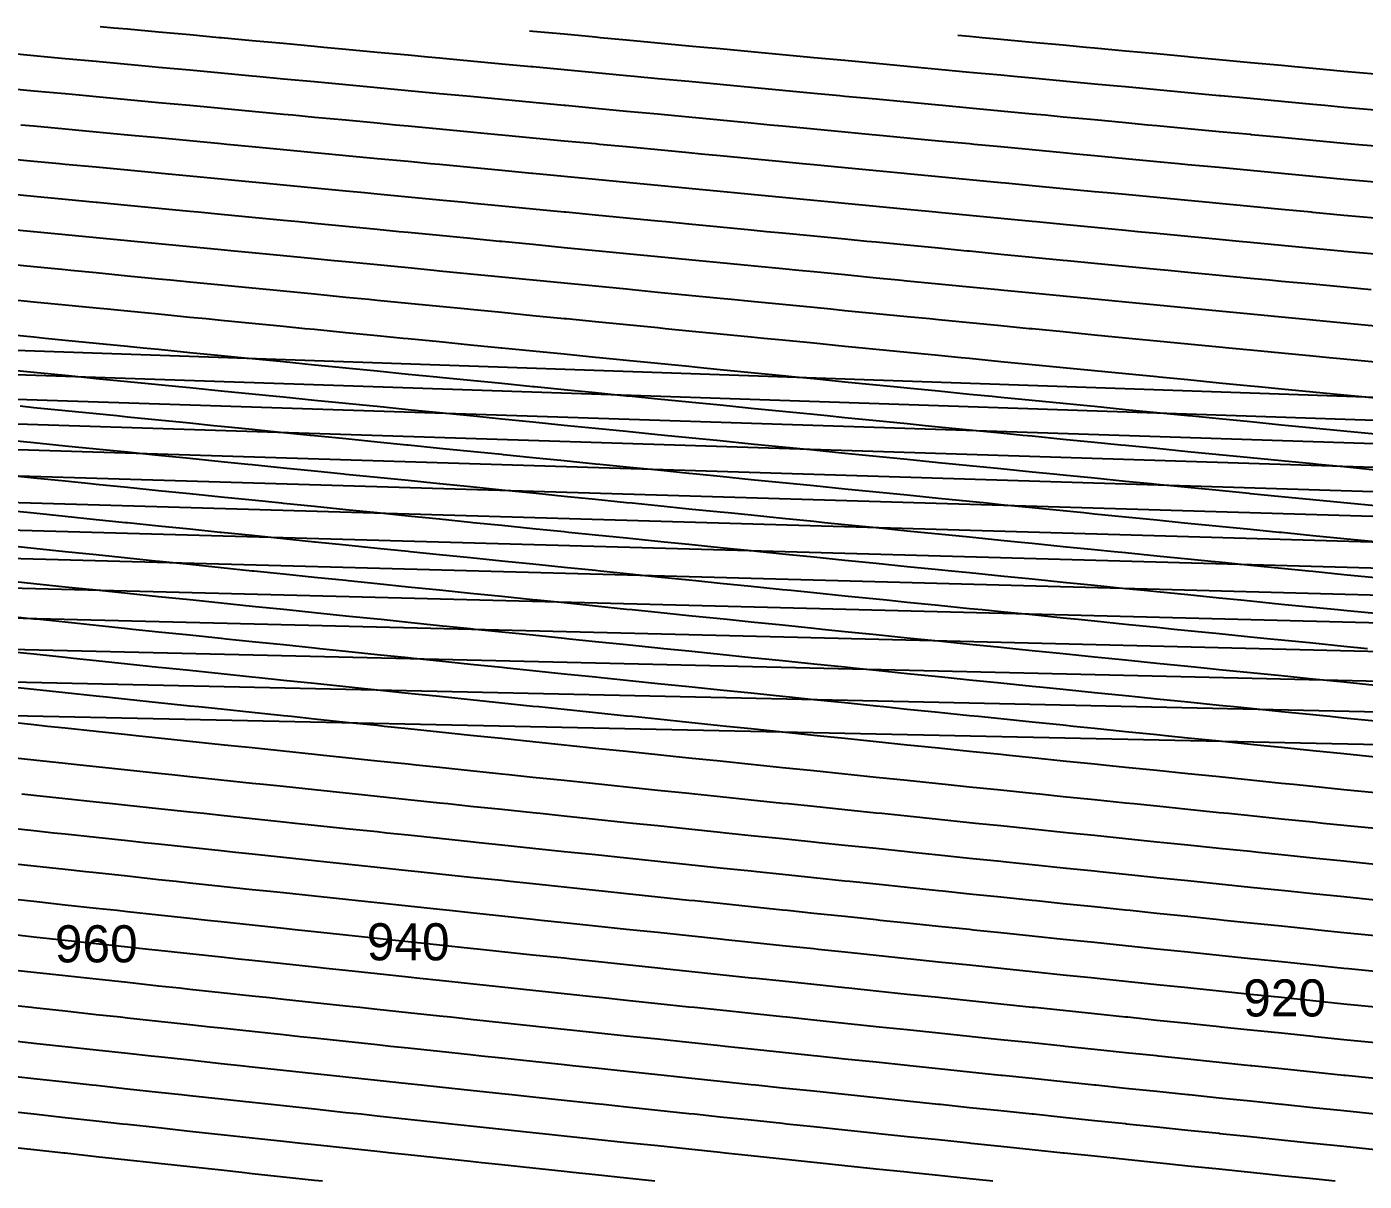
# Model space of a CAD drawing. Header units: metres. Extents: x 3386 to 5486, y 31 to 113.
# Drawn here: x 3526.9 to 3617, y 32.7 to 110.5 of the extents above; entities that cross this region are included whole.
import ezdxf
from ezdxf.enums import TextEntityAlignment as Align

# ---------------------------------------------------------------- set-up
doc = ezdxf.new("R2010")
doc.units = ezdxf.units.M
for name, color, linetype in [('Vs_1000', 7, 'Continuous'), ('Vs_1020', 7, 'Continuous'), ('Vs_1040', 7, 'Continuous'), ('Vs_1060', 7, 'Continuous'), ('Vs_1080', 7, 'Continuous'), ('Vs_400', 7, 'Continuous'), ('Vs_420', 7, 'Continuous'), ('Vs_440', 7, 'Continuous'), ('Vs_460', 7, 'Continuous'), ('Vs_480', 7, 'Continuous'), ('Vs_500', 7, 'Continuous'), ('Vs_520', 7, 'Continuous'), ('Vs_540', 7, 'Continuous'), ('Vs_560', 7, 'Continuous'), ('Vs_580', 7, 'Continuous'), ('Vs_600', 7, 'Continuous'), ('Vs_620', 7, 'Continuous'), ('Vs_640', 7, 'Continuous'), ('Vs_660', 7, 'Continuous'), ('Vs_680', 7, 'Continuous'), ('Vs_700', 7, 'Continuous'), ('Vs_720', 7, 'Continuous'), ('Vs_740', 7, 'Continuous'), ('Vs_760', 7, 'Continuous'), ('Vs_780', 7, 'Continuous'), ('Vs_800', 7, 'Continuous'), ('Vs_820', 7, 'Continuous'), ('Vs_840', 7, 'Continuous'), ('Vs_860', 7, 'Continuous'), ('Vs_880', 7, 'Continuous'), ('Vs_900', 7, 'Continuous'), ('Vs_920', 7, 'Continuous'), ('Vs_940', 7, 'Continuous'), ('Vs_960', 7, 'Continuous'), ('Vs_980', 7, 'Continuous')]:
    doc.layers.add(name, color=color, linetype=linetype)

msp = doc.modelspace()

# ---------------------------------------------------------------- linework, layer by layer
at = {"layer": 'Vs_1000'}
msp.add_lwpolyline([(3617.721, 34.837), (3615.62, 35.054), (3613.567, 35.266), (3613.519, 35.271), (3611.418, 35.489), (3609.317, 35.706), (3607.259, 35.92), (3607.216, 35.924), (3605.115, 36.142), (3603.013, 36.36), (3600.969, 36.573), (3600.912, 36.579), (3598.811, 36.797), (3596.71, 37.016), (3594.698, 37.226), (3594.609, 37.235), (3592.508, 37.455), (3590.407, 37.674), (3588.448, 37.879), (3588.306, 37.894), (3586.205, 38.114), (3584.104, 38.335), (3582.217, 38.533), (3582.002, 38.555), (3579.901, 38.776), (3577.8, 38.997), (3576.008, 39.186), (3575.699, 39.219), (3573.598, 39.44), (3571.497, 39.662), (3569.821, 39.839), (3569.396, 39.884), (3567.295, 40.107), (3565.194, 40.329), (3563.656, 40.492), (3563.092, 40.552), (3560.991, 40.776), (3558.89, 40.999), (3557.515, 41.146), (3556.789, 41.223), (3554.688, 41.447), (3552.587, 41.672), (3551.399, 41.799), (3550.486, 41.897), (3548.385, 42.122), (3546.284, 42.347), (3545.308, 42.452), (3544.183, 42.573), (3542.081, 42.799), (3539.98, 43.026), (3539.244, 43.106), (3537.879, 43.253), (3535.778, 43.48), (3533.677, 43.708), (3533.21, 43.759), (3531.576, 43.936), (3529.475, 44.165), (3527.374, 44.394), (3527.206, 44.412), (3525.273, 44.623)], dxfattribs=at)
at = {"layer": 'Vs_1020'}
msp.add_lwpolyline([(3615.028, 32.719), (3613.519, 32.875), (3611.418, 33.092), (3609.347, 33.307), (3609.317, 33.31), (3607.216, 33.527), (3605.115, 33.745), (3603.049, 33.96), (3603.013, 33.964), (3600.912, 34.182), (3598.811, 34.401), (3596.773, 34.613), (3596.71, 34.62), (3594.609, 34.839), (3592.508, 35.058), (3590.517, 35.266), (3590.407, 35.278), (3588.306, 35.498), (3586.205, 35.718), (3584.282, 35.92), (3584.104, 35.938), (3582.002, 36.159), (3579.901, 36.38), (3578.07, 36.573), (3577.8, 36.601), (3575.699, 36.823), (3573.598, 37.045), (3571.88, 37.226), (3571.497, 37.267), (3569.396, 37.489), (3567.295, 37.712), (3565.714, 37.879), (3565.194, 37.935), (3563.092, 38.158), (3560.991, 38.381), (3559.572, 38.533), (3558.89, 38.605), (3556.789, 38.829), (3554.688, 39.054), (3553.455, 39.186), (3552.587, 39.279), (3550.486, 39.504), (3548.385, 39.729), (3547.364, 39.839), (3546.284, 39.955), (3544.183, 40.182), (3542.081, 40.408), (3541.301, 40.492), (3539.98, 40.635), (3537.879, 40.863), (3535.778, 41.09), (3535.268, 41.146), (3533.677, 41.318), (3531.576, 41.547), (3529.475, 41.776), (3529.265, 41.799), (3527.374, 42.006), (3525.273, 42.236)], dxfattribs=at)
at = {"layer": 'Vs_1040'}
msp.add_lwpolyline([(3591.963, 32.719), (3590.407, 32.882), (3588.306, 33.102), (3586.351, 33.307), (3586.205, 33.322), (3584.104, 33.542), (3582.002, 33.763), (3580.133, 33.96), (3579.901, 33.984), (3577.8, 34.206), (3575.699, 34.427), (3573.939, 34.613), (3573.598, 34.649), (3571.497, 34.871), (3569.396, 35.094), (3567.769, 35.266), (3567.295, 35.317), (3565.194, 35.54), (3563.092, 35.763), (3561.623, 35.92), (3560.991, 35.987), (3558.89, 36.211), (3556.789, 36.435), (3555.504, 36.573), (3554.688, 36.66), (3552.587, 36.885), (3550.486, 37.111), (3549.411, 37.226), (3548.385, 37.336), (3546.284, 37.563), (3544.183, 37.789), (3543.347, 37.879), (3542.081, 38.016), (3539.98, 38.243), (3537.879, 38.471), (3537.313, 38.533), (3535.778, 38.699), (3533.677, 38.928), (3531.576, 39.157), (3531.31, 39.186), (3529.475, 39.386), (3527.374, 39.616), (3525.34, 39.839)], dxfattribs=at)
at = {"layer": 'Vs_1060'}
msp.add_lwpolyline([(3569.202, 32.719), (3567.295, 32.921), (3565.194, 33.145), (3563.672, 33.307), (3563.092, 33.368), (3560.991, 33.592), (3558.89, 33.816), (3557.548, 33.96), (3556.789, 34.041), (3554.688, 34.266), (3552.587, 34.491), (3551.452, 34.613), (3550.486, 34.717), (3548.385, 34.943), (3546.284, 35.169), (3545.384, 35.266), (3544.183, 35.396), (3542.081, 35.623), (3539.98, 35.851), (3539.346, 35.92), (3537.879, 36.079), (3535.778, 36.307), (3533.677, 36.536), (3533.341, 36.573), (3531.576, 36.765), (3529.475, 36.995), (3527.374, 37.226), (3527.368, 37.226), (3525.273, 37.456)], dxfattribs=at)
at = {"layer": 'Vs_1080'}
msp.add_lwpolyline([(3546.804, 32.719), (3546.284, 32.775), (3544.183, 33.002), (3542.081, 33.229), (3541.371, 33.307), (3539.98, 33.457), (3537.879, 33.686), (3535.778, 33.914), (3535.36, 33.96), (3533.677, 34.143), (3531.576, 34.373), (3529.475, 34.603), (3529.383, 34.613), (3527.374, 34.834), (3525.273, 35.065)], dxfattribs=at)
at = {"layer": 'Vs_400'}
msp.add_lwpolyline([(3617.721, 107.278), (3615.62, 107.472), (3613.519, 107.666), (3612.304, 107.779), (3611.418, 107.861), (3609.317, 108.056), (3607.216, 108.251), (3605.265, 108.432), (3605.115, 108.446), (3603.013, 108.642), (3600.912, 108.837), (3598.811, 109.033), (3598.251, 109.085), (3596.71, 109.229), (3594.609, 109.425), (3592.508, 109.621), (3591.25, 109.739), (3590.407, 109.817), (3589.62, 109.891)], dxfattribs=at)
at = {"layer": 'Vs_420'}
msp.add_lwpolyline([(3617.721, 104.852), (3615.62, 105.046), (3614.335, 105.166), (3613.519, 105.242), (3611.418, 105.437), (3609.317, 105.633), (3607.324, 105.819), (3607.216, 105.829), (3605.115, 106.026), (3603.013, 106.222), (3600.912, 106.419), (3600.343, 106.472), (3598.811, 106.616), (3596.71, 106.813), (3594.609, 107.01), (3593.38, 107.126), (3592.508, 107.207), (3590.407, 107.405), (3588.306, 107.602), (3586.425, 107.779), (3586.205, 107.8), (3584.104, 107.997), (3582.002, 108.194), (3579.901, 108.392), (3579.469, 108.432), (3577.8, 108.589), (3575.699, 108.786), (3573.598, 108.983), (3572.506, 109.085), (3571.497, 109.18), (3569.396, 109.377), (3567.295, 109.573), (3565.527, 109.739), (3565.194, 109.77), (3563.092, 109.966), (3560.991, 110.162), (3560.765, 110.183)], dxfattribs=at)
at = {"layer": 'Vs_440'}
msp.add_lwpolyline([(3617.721, 102.425), (3616.355, 102.553), (3615.62, 102.621), (3613.519, 102.818), (3611.418, 103.014), (3609.37, 103.206), (3609.317, 103.211), (3607.216, 103.408), (3605.115, 103.606), (3603.013, 103.803), (3602.42, 103.859), (3600.912, 104.001), (3598.811, 104.199), (3596.71, 104.398), (3595.492, 104.513), (3594.609, 104.596), (3592.508, 104.794), (3590.407, 104.993), (3588.576, 105.166), (3588.306, 105.191), (3586.205, 105.39), (3584.104, 105.588), (3582.002, 105.787), (3581.663, 105.819), (3579.901, 105.986), (3577.8, 106.184), (3575.699, 106.382), (3574.746, 106.472), (3573.598, 106.581), (3571.497, 106.779), (3569.396, 106.977), (3567.818, 107.126), (3567.295, 107.175), (3565.194, 107.373), (3563.092, 107.57), (3560.991, 107.768), (3560.872, 107.779), (3558.89, 107.965), (3556.789, 108.162), (3554.688, 108.359), (3553.901, 108.432), (3552.587, 108.555), (3550.486, 108.751), (3548.385, 108.947), (3546.899, 109.085), (3546.284, 109.143), (3544.183, 109.338), (3542.081, 109.533), (3539.98, 109.727), (3539.856, 109.739), (3537.879, 109.921), (3535.778, 110.115), (3533.677, 110.308), (3532.765, 110.392), (3531.846, 110.476)], dxfattribs=at)
at = {"layer": 'Vs_460'}
msp.add_lwpolyline([(3617.721, 100), (3615.62, 100.197), (3613.519, 100.394), (3611.418, 100.592), (3611.404, 100.593), (3609.317, 100.79), (3607.216, 100.988), (3605.115, 101.186), (3604.483, 101.246), (3603.013, 101.385), (3600.912, 101.584), (3598.811, 101.783), (3597.588, 101.899), (3596.71, 101.983), (3594.609, 102.182), (3592.508, 102.382), (3590.708, 102.553), (3590.407, 102.581), (3588.306, 102.781), (3586.205, 102.981), (3584.104, 103.181), (3583.836, 103.206), (3582.002, 103.38), (3579.901, 103.58), (3577.8, 103.78), (3576.963, 103.859), (3575.699, 103.979), (3573.598, 104.179), (3571.497, 104.378), (3570.082, 104.513), (3569.396, 104.578), (3567.295, 104.777), (3565.194, 104.976), (3563.188, 105.166), (3563.092, 105.175), (3560.991, 105.374), (3558.89, 105.572), (3556.789, 105.771), (3556.275, 105.819), (3554.688, 105.969), (3552.587, 106.167), (3550.486, 106.364), (3549.334, 106.472), (3548.385, 106.562), (3546.284, 106.759), (3544.183, 106.955), (3542.361, 107.126), (3542.081, 107.152), (3539.98, 107.348), (3537.879, 107.543), (3535.778, 107.739), (3535.346, 107.779), (3533.677, 107.934), (3531.576, 108.128), (3529.475, 108.322), (3528.281, 108.432), (3527.374, 108.516), (3525.273, 108.709)], dxfattribs=at)
at = {"layer": 'Vs_480'}
msp.add_lwpolyline([(3617.721, 97.575), (3615.62, 97.773), (3613.519, 97.971), (3613.428, 97.98), (3611.418, 98.17), (3609.317, 98.369), (3607.216, 98.568), (3606.533, 98.633), (3605.115, 98.768), (3603.013, 98.968), (3600.912, 99.168), (3599.668, 99.286), (3598.811, 99.368), (3596.71, 99.569), (3594.609, 99.769), (3592.823, 99.94), (3592.508, 99.97), (3590.407, 100.171), (3588.306, 100.371), (3586.205, 100.572), (3585.988, 100.593), (3584.104, 100.773), (3582.002, 100.974), (3579.901, 101.175), (3579.156, 101.246), (3577.8, 101.376), (3575.699, 101.577), (3573.598, 101.778), (3572.321, 101.899), (3571.497, 101.978), (3569.396, 102.179), (3567.295, 102.379), (3565.476, 102.553), (3565.194, 102.58), (3563.092, 102.78), (3560.991, 102.98), (3558.89, 103.18), (3558.615, 103.206), (3556.789, 103.38), (3554.688, 103.579), (3552.587, 103.778), (3551.733, 103.859), (3550.486, 103.977), (3548.385, 104.176), (3546.284, 104.375), (3544.823, 104.513), (3544.183, 104.573), (3542.081, 104.771), (3539.98, 104.969), (3537.879, 105.166), (3537.879, 105.166), (3535.778, 105.363), (3533.677, 105.559), (3531.576, 105.755), (3530.893, 105.819), (3529.475, 105.951), (3527.374, 106.146), (3525.273, 106.341)], dxfattribs=at)
at = {"layer": 'Vs_500'}
msp.add_lwpolyline([(3617.721, 95.151), (3615.62, 95.35), (3615.441, 95.367), (3613.519, 95.549), (3611.418, 95.749), (3609.317, 95.949), (3608.57, 96.02), (3607.216, 96.149), (3605.115, 96.35), (3603.013, 96.551), (3601.734, 96.673), (3600.912, 96.752), (3598.811, 96.953), (3596.71, 97.155), (3594.921, 97.327), (3594.609, 97.357), (3592.508, 97.558), (3590.407, 97.76), (3588.306, 97.962), (3588.122, 97.98), (3586.205, 98.164), (3584.104, 98.366), (3582.002, 98.568), (3581.329, 98.633), (3579.901, 98.77), (3577.8, 98.973), (3575.699, 99.175), (3574.536, 99.286), (3573.598, 99.377), (3571.497, 99.578), (3569.396, 99.78), (3567.736, 99.94), (3567.295, 99.982), (3565.194, 100.184), (3563.092, 100.385), (3560.991, 100.587), (3560.925, 100.593), (3558.89, 100.788), (3556.789, 100.989), (3554.688, 101.19), (3554.097, 101.246), (3552.587, 101.39), (3550.486, 101.591), (3548.385, 101.791), (3547.247, 101.899), (3546.284, 101.991), (3544.183, 102.191), (3542.081, 102.39), (3540.368, 102.553), (3539.98, 102.59), (3537.879, 102.788), (3535.778, 102.987), (3533.677, 103.185), (3533.455, 103.206), (3531.576, 103.383), (3529.475, 103.58), (3527.374, 103.777), (3526.499, 103.859)], dxfattribs=at)
at = {"layer": 'Vs_520'}
msp.add_lwpolyline([(3617.444, 92.754), (3615.62, 92.927), (3613.519, 93.128), (3611.418, 93.328), (3610.596, 93.407), (3609.317, 93.53), (3607.216, 93.731), (3605.115, 93.933), (3603.787, 94.06), (3603.013, 94.135), (3600.912, 94.337), (3598.811, 94.539), (3597.004, 94.714), (3596.71, 94.742), (3594.609, 94.945), (3592.508, 95.148), (3590.407, 95.351), (3590.238, 95.367), (3588.306, 95.554), (3586.205, 95.757), (3584.104, 95.96), (3583.481, 96.02), (3582.002, 96.163), (3579.901, 96.366), (3577.8, 96.57), (3576.728, 96.673), (3575.699, 96.773), (3573.598, 96.976), (3571.497, 97.179), (3569.971, 97.327), (3569.396, 97.382), (3567.295, 97.585), (3565.194, 97.788), (3563.206, 97.98), (3563.092, 97.991), (3560.991, 98.194), (3558.89, 98.396), (3556.789, 98.599), (3556.429, 98.633), (3554.688, 98.801), (3552.587, 99.003), (3550.486, 99.205), (3549.634, 99.286), (3548.385, 99.406), (3546.284, 99.608), (3544.183, 99.809), (3542.816, 99.94), (3542.081, 100.01), (3539.98, 100.211), (3537.879, 100.411), (3535.97, 100.593), (3535.778, 100.611), (3533.677, 100.811), (3531.576, 101.01), (3529.475, 101.21), (3529.088, 101.246), (3527.374, 101.408), (3525.273, 101.607)], dxfattribs=at)
at = {"layer": 'Vs_540'}
msp.add_lwpolyline([(3617.721, 90.304), (3615.62, 90.505), (3613.519, 90.707), (3612.612, 90.794), (3611.418, 90.909), (3609.317, 91.111), (3607.216, 91.313), (3605.827, 91.447), (3605.115, 91.516), (3603.013, 91.719), (3600.912, 91.922), (3599.073, 92.101), (3598.811, 92.126), (3596.71, 92.329), (3594.609, 92.533), (3592.508, 92.737), (3592.338, 92.754), (3590.407, 92.941), (3588.306, 93.145), (3586.205, 93.35), (3585.615, 93.407), (3584.104, 93.554), (3582.002, 93.758), (3579.901, 93.963), (3578.899, 94.06), (3577.8, 94.167), (3575.699, 94.371), (3573.598, 94.576), (3572.182, 94.714), (3571.497, 94.78), (3569.396, 94.984), (3567.295, 95.189), (3565.461, 95.367), (3565.194, 95.393), (3563.092, 95.597), (3560.991, 95.801), (3558.89, 96.005), (3558.731, 96.02), (3556.789, 96.208), (3554.688, 96.412), (3552.587, 96.615), (3551.987, 96.673), (3550.486, 96.819), (3548.385, 97.022), (3546.284, 97.224), (3545.225, 97.327), (3544.183, 97.427), (3542.081, 97.63), (3539.98, 97.832), (3538.44, 97.98), (3537.879, 98.034), (3535.778, 98.236), (3533.677, 98.437), (3531.627, 98.633), (3531.576, 98.638), (3529.475, 98.839), (3527.374, 99.039), (3525.273, 99.24)], dxfattribs=at)
at = {"layer": 'Vs_560'}
msp.add_lwpolyline([(3617.721, 87.882), (3615.62, 88.084), (3614.616, 88.181), (3613.519, 88.287), (3611.418, 88.489), (3609.317, 88.693), (3607.856, 88.834), (3607.216, 88.896), (3605.115, 89.1), (3603.013, 89.304), (3601.128, 89.487), (3600.912, 89.508), (3598.811, 89.713), (3596.71, 89.918), (3594.609, 90.122), (3594.422, 90.141), (3592.508, 90.328), (3590.407, 90.533), (3588.306, 90.738), (3587.732, 90.794), (3586.205, 90.943), (3584.104, 91.149), (3582.002, 91.354), (3581.05, 91.447), (3579.901, 91.56), (3577.8, 91.765), (3575.699, 91.971), (3574.371, 92.101), (3573.598, 92.176), (3571.497, 92.382), (3569.396, 92.587), (3567.69, 92.754), (3567.295, 92.792), (3565.194, 92.998), (3563.092, 93.203), (3561.003, 93.407), (3560.991, 93.408), (3558.89, 93.613), (3556.789, 93.818), (3554.688, 94.023), (3554.307, 94.06), (3552.587, 94.228), (3550.486, 94.433), (3548.385, 94.637), (3547.598, 94.714), (3546.284, 94.841), (3544.183, 95.045), (3542.081, 95.249), (3540.87, 95.367), (3539.98, 95.453), (3537.879, 95.657), (3535.778, 95.86), (3534.119, 96.02), (3533.677, 96.063), (3531.576, 96.266), (3529.475, 96.468), (3527.374, 96.67), (3527.342, 96.673), (3525.273, 96.872)], dxfattribs=at)
at = {"layer": 'Vs_580'}
msp.add_lwpolyline([(3617.721, 85.461), (3616.611, 85.568), (3615.62, 85.664), (3613.519, 85.867), (3611.418, 86.071), (3609.874, 86.221), (3609.317, 86.275), (3607.216, 86.48), (3605.115, 86.685), (3603.171, 86.874), (3603.013, 86.89), (3600.912, 87.095), (3598.811, 87.301), (3596.71, 87.506), (3596.493, 87.528), (3594.609, 87.712), (3592.508, 87.918), (3590.407, 88.125), (3589.833, 88.181), (3588.306, 88.331), (3586.205, 88.537), (3584.104, 88.744), (3583.183, 88.834), (3582.002, 88.95), (3579.901, 89.157), (3577.8, 89.363), (3576.539, 89.487), (3575.699, 89.57), (3573.598, 89.777), (3571.497, 89.983), (3569.896, 90.141), (3569.396, 90.19), (3567.295, 90.396), (3565.194, 90.603), (3563.25, 90.794), (3563.092, 90.809), (3560.991, 91.016), (3558.89, 91.222), (3556.789, 91.428), (3556.598, 91.447), (3554.688, 91.635), (3552.587, 91.841), (3550.486, 92.047), (3549.936, 92.101), (3548.385, 92.252), (3546.284, 92.458), (3544.183, 92.664), (3543.261, 92.754), (3542.081, 92.869), (3539.98, 93.074), (3537.879, 93.279), (3536.568, 93.407), (3535.778, 93.484), (3533.677, 93.689), (3531.576, 93.893), (3529.854, 94.06), (3529.475, 94.097), (3527.374, 94.301), (3525.273, 94.505)], dxfattribs=at)
at = {"layer": 'Vs_600'}
msp.add_lwpolyline([(3617.721, 83.04), (3615.62, 83.244), (3613.519, 83.448), (3611.881, 83.608), (3611.418, 83.653), (3609.317, 83.858), (3607.216, 84.064), (3605.202, 84.261), (3605.115, 84.27), (3603.013, 84.476), (3600.912, 84.682), (3598.811, 84.889), (3598.551, 84.915), (3596.71, 85.096), (3594.609, 85.303), (3592.508, 85.51), (3591.918, 85.568), (3590.407, 85.717), (3588.306, 85.924), (3586.205, 86.132), (3585.299, 86.221), (3584.104, 86.339), (3582.002, 86.547), (3579.901, 86.754), (3578.687, 86.874), (3577.8, 86.962), (3575.699, 87.17), (3573.598, 87.377), (3572.079, 87.528), (3571.497, 87.585), (3569.396, 87.793), (3567.295, 88.001), (3565.472, 88.181), (3565.194, 88.208), (3563.092, 88.416), (3560.991, 88.624), (3558.89, 88.831), (3558.861, 88.834), (3556.789, 89.039), (3554.688, 89.246), (3552.587, 89.454), (3552.243, 89.487), (3550.486, 89.661), (3548.385, 89.868), (3546.284, 90.075), (3545.616, 90.141), (3544.183, 90.282), (3542.081, 90.489), (3539.98, 90.695), (3538.977, 90.794), (3537.879, 90.902), (3535.778, 91.108), (3533.677, 91.314), (3532.321, 91.447), (3531.576, 91.52), (3529.475, 91.726), (3527.374, 91.932), (3525.645, 92.101)], dxfattribs=at)
at = {"layer": 'Vs_620'}
msp.add_lwpolyline([(3617.721, 80.619), (3615.62, 80.825), (3613.879, 80.995), (3613.519, 81.03), (3611.418, 81.236), (3609.317, 81.442), (3607.223, 81.648), (3607.216, 81.649), (3605.115, 81.856), (3603.013, 82.063), (3600.912, 82.27), (3600.597, 82.302), (3598.811, 82.478), (3596.71, 82.686), (3594.609, 82.894), (3593.991, 82.955), (3592.508, 83.102), (3590.407, 83.31), (3588.306, 83.518), (3587.4, 83.608), (3586.205, 83.727), (3584.104, 83.935), (3582.002, 84.144), (3580.818, 84.261), (3579.901, 84.352), (3577.8, 84.561), (3575.699, 84.77), (3574.243, 84.915), (3573.598, 84.979), (3571.497, 85.187), (3569.396, 85.396), (3567.67, 85.568), (3567.295, 85.605), (3565.194, 85.814), (3563.092, 86.023), (3561.097, 86.221), (3560.991, 86.232), (3558.89, 86.44), (3556.789, 86.649), (3554.688, 86.858), (3554.521, 86.874), (3552.587, 87.066), (3550.486, 87.275), (3548.385, 87.483), (3547.939, 87.528), (3546.284, 87.692), (3544.183, 87.9), (3542.081, 88.108), (3541.347, 88.181), (3539.98, 88.316), (3537.879, 88.524), (3535.778, 88.732), (3534.745, 88.834), (3533.677, 88.94), (3531.576, 89.147), (3529.475, 89.355), (3528.128, 89.487), (3527.374, 89.562), (3525.273, 89.769)], dxfattribs=at)
at = {"layer": 'Vs_640'}
msp.add_lwpolyline([(3617.721, 78.2), (3615.868, 78.382), (3615.62, 78.406), (3613.519, 78.613), (3611.418, 78.82), (3609.317, 79.027), (3609.235, 79.035), (3607.216, 79.235), (3605.115, 79.442), (3603.013, 79.651), (3602.631, 79.688), (3600.912, 79.859), (3598.811, 80.067), (3596.71, 80.276), (3596.05, 80.342), (3594.609, 80.485), (3592.508, 80.694), (3590.407, 80.903), (3589.486, 80.995), (3588.306, 81.113), (3586.205, 81.322), (3584.104, 81.531), (3582.933, 81.648), (3582.002, 81.741), (3579.901, 81.951), (3577.8, 82.16), (3576.388, 82.302), (3575.699, 82.37), (3573.598, 82.58), (3571.497, 82.79), (3569.848, 82.955), (3569.396, 83), (3567.295, 83.21), (3565.194, 83.42), (3563.31, 83.608), (3563.092, 83.63), (3560.991, 83.84), (3558.89, 84.05), (3556.789, 84.26), (3556.771, 84.261), (3554.688, 84.469), (3552.587, 84.679), (3550.486, 84.889), (3550.23, 84.915), (3548.385, 85.099), (3546.284, 85.308), (3544.183, 85.518), (3543.683, 85.568), (3542.081, 85.728), (3539.98, 85.937), (3537.879, 86.146), (3537.129, 86.221), (3535.778, 86.356), (3533.677, 86.565), (3531.576, 86.774), (3530.565, 86.874), (3529.475, 86.983), (3527.374, 87.192), (3525.273, 87.4)], dxfattribs=at)
at = {"layer": 'Vs_660'}
msp.add_lwpolyline([(3617.721, 75.781), (3615.62, 75.989), (3613.519, 76.196), (3611.418, 76.404), (3611.237, 76.422), (3609.317, 76.612), (3607.216, 76.821), (3605.115, 77.03), (3604.656, 77.075), (3603.013, 77.239), (3600.912, 77.448), (3598.811, 77.658), (3598.099, 77.729), (3596.71, 77.867), (3594.609, 78.077), (3592.508, 78.287), (3591.559, 78.382), (3590.407, 78.497), (3588.306, 78.707), (3586.205, 78.918), (3585.033, 79.035), (3584.104, 79.128), (3582.002, 79.339), (3579.901, 79.549), (3578.516, 79.688), (3577.8, 79.76), (3575.699, 79.971), (3573.598, 80.182), (3572.006, 80.342), (3571.497, 80.393), (3569.396, 80.604), (3567.295, 80.815), (3565.5, 80.995), (3565.194, 81.026), (3563.092, 81.237), (3560.991, 81.448), (3558.996, 81.648), (3558.89, 81.659), (3556.789, 81.87), (3554.688, 82.081), (3552.587, 82.292), (3552.492, 82.302), (3550.486, 82.503), (3548.385, 82.714), (3546.284, 82.925), (3545.987, 82.955), (3544.183, 83.136), (3542.081, 83.347), (3539.98, 83.558), (3539.477, 83.608), (3537.879, 83.768), (3535.778, 83.979), (3533.677, 84.19), (3532.962, 84.261), (3531.576, 84.4), (3529.475, 84.611), (3527.374, 84.821), (3526.439, 84.915)], dxfattribs=at)
at = {"layer": 'Vs_680'}
msp.add_lwpolyline([(3617.721, 73.364), (3615.62, 73.572), (3613.519, 73.78), (3613.231, 73.809), (3611.418, 73.989), (3609.317, 74.199), (3607.216, 74.408), (3606.673, 74.462), (3605.115, 74.618), (3603.013, 74.828), (3600.912, 75.038), (3600.137, 75.116), (3598.811, 75.248), (3596.71, 75.459), (3594.609, 75.67), (3593.621, 75.769), (3592.508, 75.881), (3590.407, 76.092), (3588.306, 76.303), (3587.119, 76.422), (3586.205, 76.514), (3584.104, 76.725), (3582.002, 76.937), (3580.628, 77.075), (3579.901, 77.149), (3577.8, 77.36), (3575.699, 77.572), (3574.146, 77.729), (3573.598, 77.784), (3571.497, 77.996), (3569.396, 78.208), (3567.67, 78.382), (3567.295, 78.42), (3565.194, 78.632), (3563.092, 78.844), (3561.198, 79.035), (3560.991, 79.056), (3558.89, 79.268), (3556.789, 79.48), (3554.729, 79.688), (3554.688, 79.693), (3552.587, 79.905), (3550.486, 80.117), (3548.385, 80.329), (3548.26, 80.342), (3546.284, 80.541), (3544.183, 80.753), (3542.081, 80.966), (3541.791, 80.995), (3539.98, 81.178), (3537.879, 81.39), (3535.778, 81.602), (3535.319, 81.648), (3533.677, 81.814), (3531.576, 82.026), (3529.475, 82.238), (3528.845, 82.302), (3527.374, 82.45), (3525.273, 82.662)], dxfattribs=at)
at = {"layer": 'Vs_700'}
for points in [[(3386.6, 93.517), (4884.301, 41.726)], [(3617.721, 70.947), (3615.62, 71.156), (3615.219, 71.196), (3613.519, 71.366), (3611.418, 71.575), (3609.317, 71.786), (3608.681, 71.849), (3607.216, 71.996), (3605.115, 72.207), (3603.013, 72.417), (3602.167, 72.503), (3600.912, 72.629), (3598.811, 72.84), (3596.71, 73.051), (3595.672, 73.156), (3594.609, 73.263), (3592.508, 73.475), (3590.407, 73.687), (3589.193, 73.809), (3588.306, 73.899), (3586.205, 74.111), (3584.104, 74.323), (3582.727, 74.462), (3582.002, 74.536), (3579.901, 74.748), (3577.8, 74.961), (3576.27, 75.116), (3575.699, 75.173), (3573.598, 75.386), (3571.497, 75.599), (3569.821, 75.769), (3569.396, 75.812), (3567.295, 76.025), (3565.194, 76.238), (3563.378, 76.422), (3563.092, 76.451), (3560.991, 76.664), (3558.89, 76.877), (3556.94, 77.075), (3556.789, 77.091), (3554.688, 77.304), (3552.587, 77.517), (3550.506, 77.729), (3550.486, 77.731), (3548.385, 77.944), (3546.284, 78.157), (3544.183, 78.371), (3544.073, 78.382), (3542.081, 78.584), (3539.98, 78.798), (3537.879, 79.011), (3537.642, 79.035), (3535.778, 79.224), (3533.677, 79.438), (3531.576, 79.651), (3531.21, 79.688), (3529.475, 79.865), (3527.374, 80.078), (3525.273, 80.291)]]:
    msp.add_lwpolyline(points, dxfattribs=at)
at = {"layer": 'Vs_720'}
for points in [[(3386.6, 91.76), (4891.051, 41.058)], [(3617.199, 68.583), (3615.62, 68.741), (3613.519, 68.951), (3611.418, 69.162), (3610.682, 69.236), (3609.317, 69.373), (3607.216, 69.585), (3605.115, 69.796), (3604.189, 69.889), (3603.013, 70.008), (3600.912, 70.22), (3598.811, 70.432), (3597.715, 70.543), (3596.71, 70.644), (3594.609, 70.857), (3592.508, 71.069), (3591.257, 71.196), (3590.407, 71.282), (3588.306, 71.495), (3586.205, 71.708), (3584.812, 71.849), (3584.104, 71.921), (3582.002, 72.134), (3579.901, 72.348), (3578.379, 72.503), (3577.8, 72.561), (3575.699, 72.775), (3573.598, 72.989), (3571.955, 73.156), (3571.497, 73.202), (3569.396, 73.416), (3567.295, 73.63), (3565.539, 73.809), (3565.194, 73.844), (3563.092, 74.058), (3560.991, 74.272), (3559.13, 74.462), (3558.89, 74.487), (3556.789, 74.701), (3554.688, 74.915), (3552.726, 75.116), (3552.587, 75.13), (3550.486, 75.344), (3548.385, 75.559), (3546.326, 75.769), (3546.284, 75.773), (3544.183, 75.988), (3542.081, 76.202), (3539.98, 76.417), (3539.931, 76.422), (3537.879, 76.632), (3535.778, 76.846), (3533.677, 77.061), (3533.539, 77.075), (3531.576, 77.276), (3529.475, 77.491), (3527.374, 77.706), (3527.15, 77.729), (3525.273, 77.921)]]:
    msp.add_lwpolyline(points, dxfattribs=at)
at = {"layer": 'Vs_740'}
for points in [[(3386.6, 89.983), (4897.832, 40.411)], [(3617.721, 66.116), (3615.62, 66.327), (3613.519, 66.538), (3612.678, 66.623), (3611.418, 66.75), (3609.317, 66.962), (3607.216, 67.174), (3606.204, 67.276), (3605.115, 67.386), (3603.013, 67.599), (3600.912, 67.812), (3599.749, 67.93), (3598.811, 68.025), (3596.71, 68.238), (3594.609, 68.451), (3593.311, 68.583), (3592.508, 68.664), (3590.407, 68.878), (3588.306, 69.092), (3586.887, 69.236), (3586.205, 69.306), (3584.104, 69.52), (3582.002, 69.734), (3580.475, 69.889), (3579.901, 69.948), (3577.8, 70.162), (3575.699, 70.377), (3574.074, 70.543), (3573.598, 70.591), (3571.497, 70.806), (3569.396, 71.021), (3567.682, 71.196), (3567.295, 71.236), (3565.194, 71.451), (3563.092, 71.666), (3561.299, 71.849), (3560.991, 71.881), (3558.89, 72.096), (3556.789, 72.311), (3554.923, 72.503), (3554.688, 72.527), (3552.587, 72.742), (3550.486, 72.957), (3548.553, 73.156), (3548.385, 73.173), (3546.284, 73.389), (3544.183, 73.604), (3542.191, 73.809), (3542.081, 73.82), (3539.98, 74.036), (3537.879, 74.252), (3535.834, 74.462), (3535.778, 74.468), (3533.677, 74.684), (3531.576, 74.9), (3529.483, 75.116), (3529.475, 75.116), (3527.374, 75.333), (3525.273, 75.549)]]:
    msp.add_lwpolyline(points, dxfattribs=at)
at = {"layer": 'Vs_760'}
for points in [[(3386.6, 88.178), (4904.663, 39.781)], [(3617.721, 63.702), (3615.62, 63.914), (3614.669, 64.01), (3613.519, 64.126), (3611.418, 64.339), (3609.317, 64.552), (3608.214, 64.663), (3607.216, 64.764), (3605.115, 64.978), (3603.013, 65.191), (3601.777, 65.317), (3600.912, 65.404), (3598.811, 65.618), (3596.71, 65.832), (3595.357, 65.97), (3594.609, 66.046), (3592.508, 66.26), (3590.407, 66.475), (3588.952, 66.623), (3588.306, 66.689), (3586.205, 66.904), (3584.104, 67.118), (3582.559, 67.276), (3582.002, 67.333), (3579.901, 67.548), (3577.8, 67.764), (3576.179, 67.93), (3575.699, 67.979), (3573.598, 68.194), (3571.497, 68.41), (3569.809, 68.583), (3569.396, 68.625), (3567.295, 68.841), (3565.194, 69.057), (3563.449, 69.236), (3563.092, 69.273), (3560.991, 69.489), (3558.89, 69.705), (3557.098, 69.889), (3556.789, 69.921), (3554.688, 70.138), (3552.587, 70.354), (3550.756, 70.543), (3550.486, 70.571), (3548.385, 70.787), (3546.284, 71.004), (3544.422, 71.196), (3544.183, 71.221), (3542.081, 71.438), (3539.98, 71.655), (3538.097, 71.849), (3537.879, 71.872), (3535.778, 72.089), (3533.677, 72.306), (3531.781, 72.503), (3531.576, 72.524), (3529.475, 72.741), (3527.374, 72.959), (3525.473, 73.156)]]:
    msp.add_lwpolyline(points, dxfattribs=at)
at = {"layer": 'Vs_780'}
for points in [[(3386.6, 86.315), (4911.549, 39.165)], [(3617.721, 61.289), (3616.658, 61.397), (3615.62, 61.502), (3613.519, 61.715), (3611.418, 61.928), (3610.22, 62.05), (3609.317, 62.142), (3607.216, 62.356), (3605.115, 62.57), (3603.8, 62.704), (3603.013, 62.784), (3600.912, 62.998), (3598.811, 63.212), (3597.396, 63.357), (3596.71, 63.427), (3594.609, 63.642), (3592.508, 63.857), (3591.008, 64.01), (3590.407, 64.072), (3588.306, 64.287), (3586.205, 64.502), (3584.634, 64.663), (3584.104, 64.718), (3582.002, 64.933), (3579.901, 65.149), (3578.272, 65.317), (3577.8, 65.365), (3575.699, 65.581), (3573.598, 65.797), (3571.922, 65.97), (3571.497, 66.014), (3569.396, 66.23), (3567.295, 66.447), (3565.583, 66.623), (3565.194, 66.663), (3563.092, 66.88), (3560.991, 67.097), (3559.254, 67.276), (3558.89, 67.314), (3556.789, 67.531), (3554.688, 67.748), (3552.937, 67.93), (3552.587, 67.966), (3550.486, 68.183), (3548.385, 68.401), (3546.629, 68.583), (3546.284, 68.619), (3544.183, 68.837), (3542.081, 69.055), (3540.332, 69.236), (3539.98, 69.273), (3537.879, 69.491), (3535.778, 69.709), (3534.046, 69.889), (3533.677, 69.928), (3531.576, 70.146), (3529.475, 70.365), (3527.771, 70.543), (3527.374, 70.584), (3525.273, 70.803)]]:
    msp.add_lwpolyline(points, dxfattribs=at)
at = {"layer": 'Vs_800'}
for points in [[(3386.6, 84.423), (4918.526, 38.566)], [(3617.721, 58.878), (3615.62, 59.091), (3613.519, 59.305), (3612.223, 59.437), (3611.418, 59.519), (3609.317, 59.733), (3607.216, 59.948), (3605.819, 60.09), (3605.115, 60.162), (3603.013, 60.377), (3600.912, 60.592), (3599.431, 60.744), (3598.811, 60.807), (3596.71, 61.022), (3594.609, 61.238), (3593.058, 61.397), (3592.508, 61.453), (3590.407, 61.669), (3588.306, 61.885), (3586.699, 62.05), (3586.205, 62.101), (3584.104, 62.317), (3582.002, 62.534), (3580.354, 62.704), (3579.901, 62.75), (3577.8, 62.967), (3575.699, 63.184), (3574.022, 63.357), (3573.598, 63.401), (3571.497, 63.618), (3569.396, 63.835), (3567.701, 64.01), (3567.295, 64.052), (3565.194, 64.27), (3563.092, 64.487), (3561.393, 64.663), (3560.991, 64.705), (3558.89, 64.923), (3556.789, 65.141), (3555.097, 65.317), (3554.688, 65.359), (3552.587, 65.577), (3550.486, 65.796), (3548.813, 65.97), (3548.385, 66.014), (3546.284, 66.233), (3544.183, 66.452), (3542.541, 66.623), (3542.081, 66.671), (3539.98, 66.89), (3537.879, 67.109), (3536.281, 67.276), (3535.778, 67.329), (3533.677, 67.549), (3531.576, 67.768), (3530.036, 67.93), (3529.475, 67.988), (3527.374, 68.208), (3525.273, 68.429)]]:
    msp.add_lwpolyline(points, dxfattribs=at)
at = {"layer": 'Vs_820'}
for points in [[(3386.6, 82.464), (4925.607, 37.98)], [(3617.721, 56.467), (3615.62, 56.682), (3614.226, 56.824), (3613.519, 56.896), (3611.418, 57.111), (3609.317, 57.326), (3607.836, 57.477), (3607.216, 57.541), (3605.115, 57.756), (3603.013, 57.971), (3601.462, 58.131), (3600.912, 58.187), (3598.811, 58.403), (3596.71, 58.619), (3595.103, 58.784), (3594.609, 58.835), (3592.508, 59.051), (3590.407, 59.267), (3588.758, 59.437), (3588.306, 59.484), (3586.205, 59.7), (3584.104, 59.917), (3582.428, 60.09), (3582.002, 60.134), (3579.901, 60.352), (3577.8, 60.569), (3576.111, 60.744), (3575.699, 60.786), (3573.598, 61.004), (3571.497, 61.222), (3569.807, 61.397), (3569.396, 61.44), (3567.295, 61.658), (3565.194, 61.876), (3563.516, 62.05), (3563.092, 62.094), (3560.991, 62.313), (3558.89, 62.532), (3557.239, 62.704), (3556.789, 62.75), (3554.688, 62.969), (3552.587, 63.189), (3550.975, 63.357), (3550.486, 63.408), (3548.385, 63.627), (3546.284, 63.847), (3544.725, 64.01), (3544.183, 64.067), (3542.081, 64.287), (3539.98, 64.507), (3538.49, 64.663), (3537.879, 64.727), (3535.778, 64.948), (3533.677, 65.169), (3532.27, 65.317), (3531.576, 65.39), (3529.475, 65.611), (3527.374, 65.832), (3526.066, 65.97)]]:
    msp.add_lwpolyline(points, dxfattribs=at)
at = {"layer": 'Vs_840'}
for points in [[(3386.6, 80.452), (4932.833, 37.408)], [(3617.721, 54.058), (3616.23, 54.211), (3615.62, 54.273), (3613.519, 54.489), (3611.418, 54.704), (3609.853, 54.864), (3609.317, 54.919), (3607.216, 55.135), (3605.115, 55.351), (3603.491, 55.518), (3603.013, 55.567), (3600.912, 55.783), (3598.811, 55.999), (3597.144, 56.171), (3596.71, 56.216), (3594.609, 56.432), (3592.508, 56.649), (3590.812, 56.824), (3590.407, 56.866), (3588.306, 57.083), (3586.205, 57.3), (3584.494, 57.477), (3584.104, 57.518), (3582.002, 57.735), (3579.901, 57.953), (3578.19, 58.131), (3577.8, 58.171), (3575.699, 58.389), (3573.598, 58.607), (3571.901, 58.784), (3571.497, 58.826), (3569.396, 59.045), (3567.295, 59.263), (3565.626, 59.437), (3565.194, 59.482), (3563.092, 59.701), (3560.991, 59.921), (3559.365, 60.09), (3558.89, 60.14), (3556.789, 60.36), (3554.688, 60.579), (3553.119, 60.744), (3552.587, 60.799), (3550.486, 61.02), (3548.385, 61.24), (3546.888, 61.397), (3546.284, 61.46), (3544.183, 61.681), (3542.081, 61.902), (3540.673, 62.05), (3539.98, 62.123), (3537.879, 62.344), (3535.778, 62.566), (3534.476, 62.704), (3533.677, 62.788), (3531.576, 63.01), (3529.475, 63.232), (3528.296, 63.357), (3527.374, 63.454), (3525.273, 63.677)]]:
    msp.add_lwpolyline(points, dxfattribs=at)
at = {"layer": 'Vs_860'}
for points in [[(3386.6, 78.395), (4940.259, 36.851)], [(3617.721, 51.651), (3615.62, 51.866), (3613.519, 52.082), (3611.872, 52.251), (3611.418, 52.298), (3609.317, 52.514), (3607.216, 52.73), (3605.52, 52.905), (3605.115, 52.946), (3603.013, 53.163), (3600.912, 53.379), (3599.183, 53.558), (3598.811, 53.596), (3596.71, 53.813), (3594.609, 54.03), (3592.861, 54.211), (3592.508, 54.248), (3590.407, 54.465), (3588.306, 54.683), (3586.554, 54.864), (3586.205, 54.901), (3584.104, 55.119), (3582.002, 55.337), (3580.262, 55.518), (3579.901, 55.555), (3577.8, 55.774), (3575.699, 55.992), (3573.985, 56.171), (3573.598, 56.211), (3571.497, 56.43), (3569.396, 56.649), (3567.723, 56.824), (3567.295, 56.869), (3565.194, 57.088), (3563.092, 57.308), (3561.477, 57.477), (3560.991, 57.528), (3558.89, 57.748), (3556.789, 57.969), (3555.246, 58.131), (3554.688, 58.189), (3552.587, 58.41), (3550.486, 58.631), (3549.032, 58.784), (3548.385, 58.852), (3546.284, 59.073), (3544.183, 59.295), (3542.835, 59.437), (3542.081, 59.517), (3539.98, 59.739), (3537.879, 59.961), (3536.656, 60.09), (3535.778, 60.183), (3533.677, 60.406), (3531.576, 60.629), (3530.498, 60.744), (3529.475, 60.852), (3527.374, 61.076), (3525.273, 61.3)]]:
    msp.add_lwpolyline(points, dxfattribs=at)
at = {"layer": 'Vs_880'}
for points in [[(3386.6, 76.243), (4947.953, 36.301)], [(3617.721, 49.245), (3615.62, 49.461), (3613.893, 49.638), (3613.519, 49.677), (3611.418, 49.893), (3609.317, 50.109), (3607.551, 50.291), (3607.216, 50.326), (3605.115, 50.543), (3603.013, 50.76), (3601.223, 50.945), (3600.912, 50.977), (3598.811, 51.194), (3596.71, 51.411), (3594.909, 51.598), (3594.609, 51.629), (3592.508, 51.847), (3590.407, 52.065), (3588.611, 52.251), (3588.306, 52.283), (3586.205, 52.501), (3584.104, 52.72), (3582.328, 52.905), (3582.002, 52.938), (3579.901, 53.157), (3577.8, 53.376), (3576.061, 53.558), (3575.699, 53.596), (3573.598, 53.815), (3571.497, 54.035), (3569.81, 54.211), (3569.396, 54.254), (3567.295, 54.474), (3565.194, 54.695), (3563.576, 54.864), (3563.092, 54.915), (3560.991, 55.136), (3558.89, 55.356), (3557.358, 55.518), (3556.789, 55.577), (3554.688, 55.799), (3552.587, 56.02), (3551.158, 56.171), (3550.486, 56.242), (3548.385, 56.464), (3546.284, 56.686), (3544.976, 56.824), (3544.183, 56.908), (3542.081, 57.131), (3539.98, 57.354), (3538.814, 57.477), (3537.879, 57.577), (3535.778, 57.8), (3533.677, 58.024), (3532.673, 58.131), (3531.576, 58.248), (3529.475, 58.472), (3527.374, 58.696), (3526.554, 58.784)]]:
    msp.add_lwpolyline(points, dxfattribs=at)
at = {"layer": 'Vs_900'}
for points in [[(3386.6, 74.05), (4956.081, 35.759)], [(3617.721, 46.84), (3615.921, 47.025), (3615.62, 47.056), (3613.519, 47.273), (3611.418, 47.489), (3609.585, 47.678), (3609.317, 47.706), (3607.216, 47.923), (3605.115, 48.14), (3603.264, 48.332), (3603.013, 48.358), (3600.912, 48.575), (3598.811, 48.793), (3596.957, 48.985), (3596.71, 49.01), (3594.609, 49.229), (3592.508, 49.447), (3590.666, 49.638), (3590.407, 49.665), (3588.306, 49.884), (3586.205, 50.102), (3584.39, 50.291), (3584.104, 50.321), (3582.002, 50.54), (3579.901, 50.76), (3578.131, 50.945), (3577.8, 50.979), (3575.699, 51.199), (3573.598, 51.419), (3571.889, 51.598), (3571.497, 51.639), (3569.396, 51.859), (3567.295, 52.08), (3565.664, 52.251), (3565.194, 52.301), (3563.092, 52.522), (3560.991, 52.743), (3559.457, 52.905), (3558.89, 52.964), (3556.789, 53.186), (3554.688, 53.408), (3553.268, 53.558), (3552.587, 53.63), (3550.486, 53.852), (3548.385, 54.075), (3547.099, 54.211), (3546.284, 54.298), (3544.183, 54.521), (3542.081, 54.744), (3540.951, 54.864), (3539.98, 54.968), (3537.879, 55.191), (3535.778, 55.416), (3534.824, 55.518), (3533.677, 55.64), (3531.576, 55.865), (3529.475, 56.09), (3528.722, 56.171), (3527.374, 56.315), (3525.273, 56.541)]]:
    msp.add_lwpolyline(points, dxfattribs=at)
at = {"layer": 'Vs_920'}
for points in [[(3386.6, 71.773), (4964.963, 35.207)], [(3617.721, 44.436), (3615.62, 44.653), (3613.519, 44.87), (3611.626, 45.065), (3611.418, 45.087), (3609.317, 45.304), (3607.216, 45.521), (3605.308, 45.719), (3605.115, 45.739), (3603.013, 45.956), (3600.912, 46.174), (3599.006, 46.372), (3598.811, 46.392), (3596.71, 46.61), (3594.609, 46.829), (3592.72, 47.025), (3592.508, 47.047), (3590.407, 47.266), (3588.306, 47.485), (3586.45, 47.678), (3586.205, 47.704), (3584.104, 47.923), (3582.002, 48.143), (3580.197, 48.332), (3579.901, 48.363), (3577.8, 48.582), (3575.699, 48.803), (3573.961, 48.985), (3573.598, 49.023), (3571.497, 49.244), (3569.396, 49.464), (3567.744, 49.638), (3567.295, 49.685), (3565.194, 49.907), (3563.092, 50.128), (3561.545, 50.291), (3560.991, 50.35), (3558.89, 50.572), (3556.789, 50.794), (3555.365, 50.945), (3554.688, 51.016), (3552.587, 51.239), (3550.486, 51.462), (3549.206, 51.598), (3548.385, 51.685), (3546.284, 51.909), (3544.183, 52.133), (3543.069, 52.251), (3542.081, 52.357), (3539.98, 52.581), (3537.879, 52.806), (3536.955, 52.905), (3535.778, 53.03), (3533.677, 53.256), (3531.576, 53.481), (3530.865, 53.558), (3529.475, 53.707), (3527.374, 53.934), (3525.273, 54.16)]]:
    msp.add_lwpolyline(points, dxfattribs=at)
at = {"layer": 'Vs_940'}
for points in [[(3386.6, 69.424), (4975.333, 34.536)], [(3617.721, 42.034), (3615.62, 42.251), (3613.674, 42.452), (3613.519, 42.468), (3611.418, 42.685), (3609.317, 42.903), (3607.359, 43.106), (3607.216, 43.12), (3605.115, 43.338), (3603.013, 43.556), (3601.059, 43.759), (3600.912, 43.774), (3598.811, 43.992), (3596.71, 44.211), (3594.775, 44.412), (3594.609, 44.429), (3592.508, 44.648), (3590.407, 44.867), (3588.508, 45.065), (3588.306, 45.086), (3586.205, 45.306), (3584.104, 45.526), (3582.259, 45.719), (3582.002, 45.745), (3579.901, 45.966), (3577.8, 46.186), (3576.028, 46.372), (3575.699, 46.406), (3573.598, 46.627), (3571.497, 46.848), (3569.816, 47.025), (3569.396, 47.069), (3567.295, 47.291), (3565.194, 47.513), (3563.623, 47.678), (3563.092, 47.734), (3560.991, 47.957), (3558.89, 48.179), (3557.451, 48.332), (3556.789, 48.402), (3554.688, 48.625), (3552.587, 48.848), (3551.3, 48.985), (3550.486, 49.071), (3548.385, 49.295), (3546.284, 49.519), (3545.171, 49.638), (3544.183, 49.744), (3542.081, 49.968), (3539.98, 50.193), (3539.066, 50.291), (3537.879, 50.419), (3535.778, 50.644), (3533.677, 50.87), (3532.987, 50.945), (3531.576, 51.097), (3529.475, 51.323), (3527.374, 51.55), (3526.934, 51.598), (3525.273, 51.778)]]:
    msp.add_lwpolyline(points, dxfattribs=at)
at = {"layer": 'Vs_960'}
for points in [[(3386.6, 67.025), (4989.58, 33.187)], [(3617.721, 39.634), (3615.733, 39.839), (3615.62, 39.851), (3613.519, 40.068), (3611.418, 40.285), (3609.417, 40.492), (3609.317, 40.503), (3607.216, 40.721), (3605.115, 40.938), (3603.117, 41.146), (3603.013, 41.156), (3600.912, 41.375), (3598.811, 41.593), (3596.834, 41.799), (3596.71, 41.812), (3594.609, 42.031), (3592.508, 42.25), (3590.568, 42.452), (3590.407, 42.469), (3588.306, 42.689), (3586.205, 42.908), (3584.321, 43.106), (3584.104, 43.128), (3582.002, 43.348), (3579.901, 43.569), (3578.092, 43.759), (3577.8, 43.789), (3575.699, 44.01), (3573.598, 44.231), (3571.883, 44.412), (3571.497, 44.453), (3569.396, 44.674), (3567.295, 44.896), (3565.694, 45.065), (3565.194, 45.118), (3563.092, 45.341), (3560.991, 45.563), (3559.527, 45.719), (3558.89, 45.786), (3556.789, 46.009), (3554.688, 46.233), (3553.381, 46.372), (3552.587, 46.456), (3550.486, 46.68), (3548.385, 46.905), (3547.259, 47.025), (3546.284, 47.129), (3544.183, 47.354), (3542.081, 47.58), (3541.161, 47.678), (3539.98, 47.805), (3537.879, 48.031), (3535.778, 48.257), (3535.089, 48.332), (3533.677, 48.484), (3531.576, 48.711), (3529.475, 48.938), (3529.045, 48.985), (3527.374, 49.166), (3525.273, 49.394)]]:
    msp.add_lwpolyline(points, dxfattribs=at)
at = {"layer": 'Vs_980'}
msp.add_lwpolyline([(3617.721, 37.235), (3615.62, 37.452), (3613.519, 37.669), (3611.486, 37.879), (3611.418, 37.886), (3609.317, 38.104), (3607.216, 38.322), (3605.183, 38.533), (3605.115, 38.54), (3603.013, 38.758), (3600.912, 38.976), (3598.898, 39.186), (3598.811, 39.195), (3596.71, 39.414), (3594.609, 39.633), (3592.631, 39.839), (3592.508, 39.852), (3590.407, 40.071), (3588.306, 40.291), (3586.383, 40.492), (3586.205, 40.511), (3584.104, 40.731), (3582.002, 40.952), (3580.155, 41.146), (3579.901, 41.172), (3577.8, 41.393), (3575.699, 41.614), (3573.947, 41.799), (3573.598, 41.836), (3571.497, 42.057), (3569.396, 42.279), (3567.76, 42.452), (3567.295, 42.501), (3565.194, 42.724), (3563.092, 42.947), (3561.595, 43.106), (3560.991, 43.17), (3558.89, 43.393), (3556.789, 43.616), (3555.452, 43.759), (3554.688, 43.84), (3552.587, 44.064), (3550.486, 44.289), (3549.334, 44.412), (3548.385, 44.514), (3546.284, 44.739), (3544.183, 44.964), (3543.241, 45.065), (3542.081, 45.19), (3539.98, 45.416), (3537.879, 45.642), (3537.174, 45.719), (3535.778, 45.869), (3533.677, 46.096), (3531.576, 46.324), (3531.136, 46.372), (3529.475, 46.552), (3527.374, 46.781), (3525.273, 47.009)], dxfattribs=at)

# ---------------------------------------------------------------- texts
at = {"layer": 'Vs_920'}
msp.add_text('920', height=2.5, dxfattribs=at).set_placement((3611.626, 45.065), align=Align.MIDDLE_CENTER)
at = {"layer": 'Vs_940'}
msp.add_text('940', height=2.5, dxfattribs=at).set_placement((3552.587, 48.848), align=Align.MIDDLE_CENTER)
at = {"layer": 'Vs_960'}
msp.add_text('960', height=2.5, dxfattribs=at).set_placement((3531.576, 48.711), align=Align.MIDDLE_CENTER)

doc.saveas('drawing.dxf')
